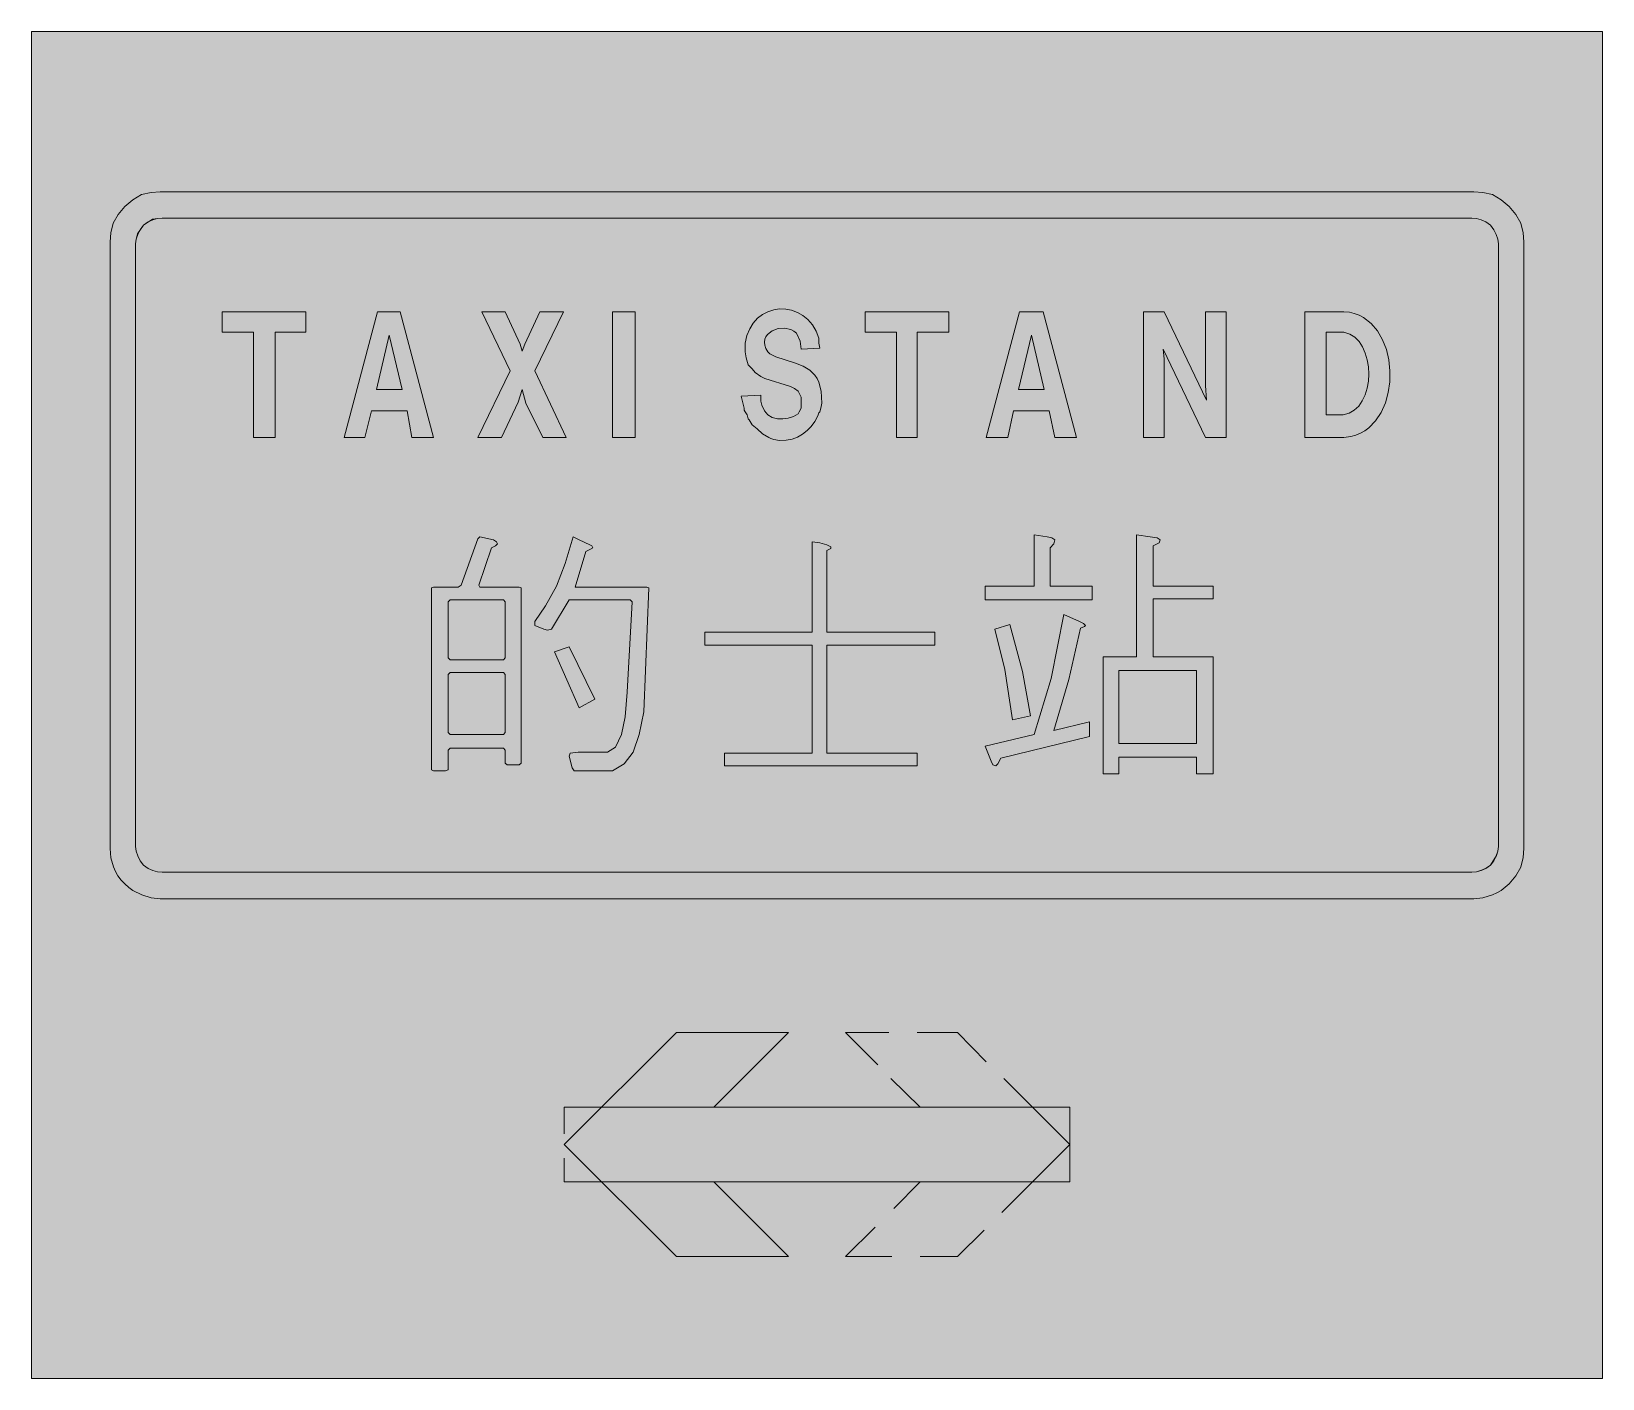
# Model space of a CAD drawing. Header units: metres. Extents: x 141 to 429, y 13 to 259.
import ezdxf

# ---------------------------------------------------------------- set-up
doc = ezdxf.new("R2010")
doc.units = ezdxf.units.M
for name, color, linetype, true_color in [('FILL_BLACK_000000', 7, 'Continuous', 0x000000), ('FILL_LIME_00FF00', 7, 'Continuous', 0x00ff00), ('FILL_WHITE_FFFFFF', 7, 'Continuous', 0xffffff), ('FILL_YELLOW_FFFF00', 7, 'Continuous', 0xffff00), ('STROKE_BLACK_000000', 7, 'Continuous', 0x000000)]:
    doc.layers.add(name, color=color, linetype=linetype, true_color=true_color)

msp = doc.modelspace()

# ---------------------------------------------------------------- hatches: boundary and pattern name
at = {"layer": 'FILL_BLACK_000000', "true_color": 0x000000}
h = msp.add_hatch(color=7, dxfattribs=at)
h.dxf.hatch_style = 1
h.paths.add_polyline_path([(279.72, 76.14), (266.04, 62.46), (331.2, 62.46), (331.2, 48.78), (266.04, 48.78), (279.72, 35.1), (259.2, 35.1), (238.68, 55.62), (259.2, 76.14), (279.72, 76.14)])
at = {"layer": 'FILL_LIME_00FF00', "true_color": 0x00ff00}
h = msp.add_hatch(color=7, dxfattribs=at)
h.dxf.hatch_style = 1
h.paths.add_polyline_path([(404.82, 225.18), (405.66, 225.11), (406.53, 224.89), (407.4, 224.5), (408.24, 223.92), (408.84, 223.08), (409.3, 222.21), (409.58, 221.34), (409.68, 220.5), (409.68, 110.16), (409.57, 109.35), (409.32, 108.54), (408.24, 106.74), (407.43, 106.22), (406.62, 105.84), (405.65, 105.53), (404.82, 105.48), (165.06, 105.48), (164.22, 105.55), (163.35, 105.77), (162.48, 106.16), (161.64, 106.74), (161.04, 107.58), (160.58, 108.45), (160.3, 109.32), (160.2, 110.16), (160.2, 220.5), (160.31, 221.33), (160.56, 222.3), (161.64, 223.92), (163.26, 225), (164.23, 225.16), (165.06, 225.18), (404.82, 225.18)])
at = {"layer": 'FILL_WHITE_FFFFFF', "true_color": 0xffffff}
h = msp.add_hatch(color=7, dxfattribs=at)
h.dxf.hatch_style = 1
h.paths.add_polyline_path([(406.82, 229.91), (408.6, 229.5), (410.2, 228.56), (411.66, 227.34), (412.88, 225.88), (413.82, 224.28), (414.23, 222.5), (414.36, 220.86), (414.36, 109.8), (414.23, 108.16), (413.82, 106.38), (412.88, 104.78), (411.66, 103.32), (410.2, 102.13), (409.41, 101.67), (408.6, 101.34), (406.82, 100.78), (405.18, 100.62), (164.7, 100.62), (163.03, 100.79), (161.33, 101.3), (159.69, 102.14), (158.93, 102.69), (158.22, 103.32), (157.54, 104.03), (156.96, 104.79), (156.5, 105.59), (156.13, 106.43), (155.66, 108.13), (155.52, 109.8), (155.52, 220.86), (155.66, 222.5), (156.06, 224.28), (157.01, 225.88), (158.22, 227.34), (159.68, 228.56), (161.28, 229.5), (163.06, 229.91), (164.7, 230.04), (405.18, 230.04), (406.82, 229.91)])
h.paths.add_polyline_path([(163.35, 224.89), (162.48, 224.5), (161.64, 223.92), (161.04, 223.08), (160.58, 222.21), (160.3, 221.34), (160.2, 220.5), (160.2, 110.16), (160.3, 109.32), (160.58, 108.45), (161.04, 107.58), (161.64, 106.74), (162.48, 106.16), (163.35, 105.77), (164.22, 105.55), (165.06, 105.48), (404.82, 105.48), (405.66, 105.55), (406.53, 105.77), (407.4, 106.16), (408.24, 106.74), (408.84, 107.58), (409.3, 108.45), (409.58, 109.32), (409.68, 110.16), (409.68, 220.5), (409.58, 221.34), (409.3, 222.21), (408.84, 223.08), (408.24, 223.92), (407.4, 224.5), (406.53, 224.89), (405.66, 225.11), (404.82, 225.18), (165.06, 225.18), (164.22, 225.11), (163.35, 224.89)], flags=16)
h = msp.add_hatch(color=7, dxfattribs=at)
h.dxf.hatch_style = 1
h.paths.add_polyline_path([(191.34, 208.08), (191.34, 204.3), (185.76, 204.3), (185.76, 185.04), (181.8, 185.04), (181.8, 204.3), (176.04, 204.3), (176.04, 208.08), (191.34, 208.08)])
h = msp.add_hatch(color=7, dxfattribs=at)
h.dxf.hatch_style = 1
h.paths.add_polyline_path([(208.62, 208.08), (214.74, 185.04), (210.78, 185.04), (209.88, 189.9), (203.4, 189.9), (202.14, 185.04), (198.36, 185.04), (204.48, 208.08), (208.62, 208.08)])
h.paths.add_polyline_path([(208.98, 193.86), (206.64, 203.76), (204.3, 193.86), (208.98, 193.86)], flags=16)
h = msp.add_hatch(color=7, dxfattribs=at)
h.dxf.hatch_style = 1
h.paths.add_polyline_path([(228.78, 197.28), (223.56, 208.08), (227.88, 208.08), (230.58, 202.14), (230.94, 200.88), (231.48, 202.14), (234.18, 208.08), (238.5, 208.08), (233.28, 197.28), (239.04, 185.04), (234.72, 185.04), (231.66, 191.34), (230.94, 193.86), (230.22, 191.52), (227.16, 185.04), (222.84, 185.04), (228.78, 197.28)])
h = msp.add_hatch(color=7, dxfattribs=at)
h.dxf.hatch_style = 1
h.paths.add_polyline_path([(251.64, 208.08), (251.64, 185.04), (247.5, 185.04), (247.5, 208.08), (251.64, 208.08)])
h = msp.add_hatch(color=7, dxfattribs=at)
h.dxf.hatch_style = 1
h.paths.add_polyline_path([(274.68, 192.78), (274.68, 191.7), (274.86, 190.98), (275.3, 189.95), (275.94, 189.21), (276.75, 188.73), (277.68, 188.48), (278.66, 188.44), (279.67, 188.59), (280.63, 188.9), (281.52, 189.36), (281.7, 189.72), (282.06, 190.44), (282.06, 192.42), (281.52, 193.5), (280.8, 194.04), (280.08, 194.4), (275.4, 195.84), (274.68, 196.2), (273.6, 196.92), (273.06, 197.64), (272.34, 198.36), (271.98, 199.62), (271.8, 200.7), (271.8, 202.32), (272.12, 203.72), (272.62, 204.95), (273.28, 205.99), (274.07, 206.87), (274.97, 207.56), (275.96, 208.08), (277.01, 208.42), (278.1, 208.58), (279.21, 208.55), (280.3, 208.34), (281.36, 207.95), (282.36, 207.38), (283.28, 206.62), (284.09, 205.67), (284.77, 204.54), (285.3, 203.22), (285.3, 202.32), (285.48, 201.42), (282.06, 201.24), (281.88, 202.68), (281.16, 204.12), (280.69, 204.51), (280.17, 204.79), (279.02, 205.07), (277.83, 204.99), (276.75, 204.59), (275.89, 203.93), (275.58, 203.5), (275.38, 203.03), (275.3, 202.51), (275.36, 201.94), (275.56, 201.34), (275.94, 200.7), (276.3, 200.34), (277.38, 199.8), (280.98, 198.67), (282.43, 198.09), (283.62, 197.38), (284.57, 196.44), (284.94, 195.86), (285.26, 195.19), (285.68, 193.52), (285.84, 191.34), (285.66, 190.44), (285.48, 189.72), (285.3, 189.54), (285.12, 189), (284.53, 187.99), (283.87, 187.09), (283.13, 186.31), (282.31, 185.65), (281.4, 185.13), (280.4, 184.76), (279.3, 184.54), (278.1, 184.5), (277.02, 184.68), (276.48, 184.86), (276.12, 185.04), (274.95, 185.7), (273.96, 186.66), (273.06, 187.38), (272.52, 188.28), (272.34, 188.46), (272.16, 189.18), (271.8, 189.72), (271.62, 190.08), (271.62, 190.44), (271.08, 192.6), (274.68, 192.78)])
h = msp.add_hatch(color=7, dxfattribs=at)
h.dxf.hatch_style = 1
h.paths.add_polyline_path([(309.06, 208.08), (309.06, 204.3), (303.3, 204.3), (303.3, 185.04), (299.52, 185.04), (299.52, 204.3), (293.76, 204.3), (293.76, 208.08), (309.06, 208.08)])
h = msp.add_hatch(color=7, dxfattribs=at)
h.dxf.hatch_style = 1
h.paths.add_polyline_path([(326.34, 208.08), (332.46, 185.04), (328.5, 185.04), (327.42, 189.9), (320.94, 189.9), (319.86, 185.04), (315.9, 185.04), (322.02, 208.08), (326.34, 208.08)])
h.paths.add_polyline_path([(326.52, 193.86), (324.18, 203.76), (321.84, 193.86), (326.52, 193.86)], flags=16)
h = msp.add_hatch(color=7, dxfattribs=at)
h.dxf.hatch_style = 1
h.paths.add_polyline_path([(348.48, 208.08), (356.22, 191.88), (356.04, 194.58), (356.04, 208.08), (359.82, 208.08), (359.82, 185.04), (356.04, 185.04), (348.3, 201.24), (348.48, 199.44), (348.48, 185.04), (344.7, 185.04), (344.7, 208.08), (348.48, 208.08)])
h = msp.add_hatch(color=7, dxfattribs=at)
h.dxf.hatch_style = 1
h.paths.add_polyline_path([(374.22, 208.08), (381.42, 208.08), (382.4, 207.97), (383.31, 207.74), (384.17, 207.42), (384.97, 207.01), (386.38, 205.93), (387.56, 204.55), (388.49, 202.95), (389.18, 201.16), (389.63, 199.24), (389.83, 197.25), (389.79, 195.24), (389.51, 193.26), (388.99, 191.38), (388.22, 189.64), (387.2, 188.1), (385.94, 186.81), (385.22, 186.28), (384.43, 185.84), (383.59, 185.48), (382.68, 185.22), (381.42, 185.04), (374.22, 185.04), (374.22, 208.08)])
h.paths.add_polyline_path([(378.18, 189.18), (381.24, 189.18), (382.34, 189.48), (383.3, 190.03), (384.11, 190.8), (384.77, 191.75), (385.29, 192.85), (385.65, 194.06), (385.88, 195.35), (385.95, 196.67), (385.89, 197.99), (385.68, 199.28), (385.32, 200.5), (384.82, 201.62), (384.19, 202.59), (383.4, 203.39), (382.48, 203.97), (381.42, 204.3), (381.24, 204.3), (378.18, 204.3), (378.18, 189.18)], flags=16)
h = msp.add_hatch(color=7, dxfattribs=at)
h.dxf.hatch_style = 1
h.paths.add_polyline_path([(227.52, 128.16), (217.8, 128.16), (217.44, 127.8), (217.44, 124.2), (216.9, 124.02), (214.74, 124.02), (214.38, 124.2), (214.38, 157.5), (214.74, 157.68), (219.24, 157.68), (219.78, 158.04), (222.84, 166.5), (223.2, 166.86), (225.72, 166.32), (226.26, 165.96), (226.44, 165.6), (226.08, 165.24), (225.36, 164.88), (223.02, 158.04), (223.2, 157.68), (230.4, 157.68), (230.76, 157.5), (230.76, 125.46), (230.4, 125.1), (228.24, 125.1), (227.88, 125.46), (227.88, 127.8), (227.52, 128.16)])
h.paths.add_polyline_path([(217.8, 142.02), (217.44, 141.66), (217.44, 131.04), (217.8, 130.68), (227.52, 130.68), (227.88, 131.04), (227.88, 141.66), (227.52, 142.02), (217.8, 142.02)], flags=16)
h.paths.add_polyline_path([(227.88, 144.72), (227.88, 154.98), (227.52, 155.34), (217.8, 155.34), (217.44, 154.98), (217.44, 144.72), (217.8, 144.36), (227.52, 144.36), (227.88, 144.72)], flags=16)
h = msp.add_hatch(color=7, dxfattribs=at)
h.dxf.hatch_style = 1
h.paths.add_polyline_path([(246.6, 127.44), (248.04, 128.34), (249.12, 130.68), (249.84, 133.92), (250.2, 138.42), (251.1, 154.98), (250.74, 155.34), (239.58, 155.34), (236.34, 149.94), (235.62, 149.76), (234.9, 149.94), (233.28, 150.66), (233.28, 151.38), (235.26, 154.26), (237.24, 157.86), (238.86, 162), (240.3, 166.86), (241.38, 166.32), (243.36, 165.42), (243.72, 165.24), (243.9, 164.88), (243.36, 164.52), (242.64, 164.16), (240.66, 157.68), (253.8, 157.68), (254.16, 157.5), (253.26, 134.82), (252.36, 130.68), (251.28, 127.44), (249.66, 125.28), (247.5, 124.02), (240.48, 124.02), (240.12, 124.56), (239.58, 126.72), (239.76, 127.26), (241.2, 127.44), (246.6, 127.44)])
h = msp.add_hatch(color=7, dxfattribs=at)
h.dxf.hatch_style = 1
h.paths.add_polyline_path([(327.6, 157.86), (335.34, 157.86), (335.34, 155.34), (315.72, 155.34), (315.72, 157.86), (324.72, 157.86), (324.72, 167.22), (327.06, 166.86), (327.96, 166.68), (328.5, 166.32), (328.32, 165.6), (327.6, 164.88), (327.6, 157.86)])
h = msp.add_hatch(color=7, dxfattribs=at)
h.dxf.hatch_style = 1
h.paths.add_polyline_path([(343.44, 167.22), (345.96, 166.86), (347.22, 166.68), (347.76, 166.32), (347.58, 165.78), (346.5, 165.24), (346.5, 157.86), (357.48, 157.86), (357.48, 155.52), (346.5, 155.52), (346.5, 144.9), (357.48, 144.9), (357.48, 123.48), (354.42, 123.48), (354.42, 126.54), (340.2, 126.54), (340.2, 123.48), (337.32, 123.48), (337.32, 144.9), (343.44, 144.9), (343.44, 167.22)])
h.paths.add_polyline_path([(354.42, 142.38), (340.2, 142.38), (340.2, 129.06), (354.42, 129.06), (354.42, 142.38)], flags=16)
h = msp.add_hatch(color=7, dxfattribs=at)
h.dxf.hatch_style = 1
h.paths.add_polyline_path([(264.42, 149.4), (284.04, 149.4), (284.04, 165.96), (285.48, 165.78), (286.74, 165.42), (287.46, 165.06), (287.46, 164.7), (286.74, 164.34), (286.74, 149.4), (306.54, 149.4), (306.54, 147.06), (286.74, 147.06), (286.74, 127.26), (303.3, 127.26), (303.3, 124.92), (268.02, 124.92), (268.02, 127.26), (284.04, 127.26), (284.04, 147.06), (264.42, 147.06), (264.42, 149.4)])
h = msp.add_hatch(color=7, dxfattribs=at)
h.dxf.hatch_style = 1
h.paths.add_polyline_path([(334.8, 130.32), (318.6, 126.36), (318.06, 125.28), (317.7, 124.92), (317.16, 125.1), (316.8, 125.82), (315.72, 128.52), (324.72, 130.68), (327.78, 140.94), (330.12, 152.64), (333, 151.38), (333.72, 151.02), (334.08, 150.66), (333.9, 150.48), (333.18, 150.12), (331.02, 140.76), (328.32, 131.4), (334.8, 133.02), (334.8, 130.32)])
h = msp.add_hatch(color=7, dxfattribs=at)
h.dxf.hatch_style = 1
h.paths.add_polyline_path([(317.52, 149.94), (320.22, 150.84), (322.56, 142.2), (324, 134.1), (320.76, 133.38), (319.32, 142.56), (317.52, 149.94)])
h = msp.add_hatch(color=7, dxfattribs=at)
h.dxf.hatch_style = 1
h.paths.add_polyline_path([(244.26, 137.16), (241.38, 135.54), (236.88, 145.8), (239.58, 146.7), (244.26, 137.16)])
at = {"layer": 'FILL_YELLOW_FFFF00', "true_color": 0xffff00}
h = msp.add_hatch(color=7, dxfattribs=at)
h.dxf.hatch_style = 1
h.paths.add_polyline_path([(428.76, 259.38), (428.76, 12.78), (141.12, 12.78), (141.12, 109.08), (141.12, 259.38), (428.76, 259.38)])

# ---------------------------------------------------------------- linework, layer by layer
at = {"layer": 'FILL_BLACK_000000', "lineweight": 0, "true_color": 0x000000}
msp.add_lwpolyline([(279.72, 76.14), (266.04, 62.46), (331.2, 62.46), (331.2, 48.78), (266.04, 48.78), (279.72, 35.1), (259.2, 35.1), (238.68, 55.62), (259.2, 76.14)], close=True, dxfattribs=at)
at = {"layer": 'FILL_LIME_00FF00', "lineweight": 0, "true_color": 0x00ff00}
msp.add_lwpolyline([(404.82, 225.18), (405.66, 225.11), (406.53, 224.89), (407.4, 224.5), (408.24, 223.92), (408.84, 223.08), (409.3, 222.21), (409.58, 221.34), (409.68, 220.5), (409.68, 110.16), (409.57, 109.35), (409.32, 108.54), (408.24, 106.74), (407.43, 106.22), (406.62, 105.84), (405.65, 105.53), (404.82, 105.48), (165.06, 105.48), (164.22, 105.55), (163.35, 105.77), (162.48, 106.16), (161.64, 106.74), (161.04, 107.58), (160.58, 108.45), (160.3, 109.32), (160.2, 110.16), (160.2, 220.5), (160.31, 221.33), (160.56, 222.3), (161.64, 223.92), (163.26, 225), (164.23, 225.16), (165.06, 225.18)], close=True, dxfattribs=at)
at = {"layer": 'FILL_WHITE_FFFFFF', "lineweight": 0, "true_color": 0xffff00}
for points in [[(406.82, 229.91), (408.6, 229.5), (410.2, 228.56), (411.66, 227.34), (412.88, 225.88), (413.82, 224.28), (414.23, 222.5), (414.36, 220.86), (414.36, 109.8), (414.23, 108.16), (413.82, 106.38), (412.88, 104.78), (411.66, 103.32), (410.2, 102.13), (409.41, 101.67), (408.6, 101.34), (406.82, 100.78), (405.18, 100.62), (164.7, 100.62), (163.03, 100.79), (161.33, 101.3), (159.69, 102.14), (158.93, 102.69), (158.22, 103.32), (157.54, 104.03), (156.96, 104.79), (156.5, 105.59), (156.13, 106.43), (155.66, 108.13), (155.52, 109.8), (155.52, 220.86), (155.66, 222.5), (156.06, 224.28), (157.01, 225.88), (158.22, 227.34), (159.68, 228.56), (161.28, 229.5), (163.06, 229.91), (164.7, 230.04), (405.18, 230.04)], [(163.35, 224.89), (162.48, 224.5), (161.64, 223.92), (161.04, 223.08), (160.58, 222.21), (160.3, 221.34), (160.2, 220.5), (160.2, 110.16), (160.3, 109.32), (160.58, 108.45), (161.04, 107.58), (161.64, 106.74), (162.48, 106.16), (163.35, 105.77), (164.22, 105.55), (165.06, 105.48), (404.82, 105.48), (405.66, 105.55), (406.53, 105.77), (407.4, 106.16), (408.24, 106.74), (408.84, 107.58), (409.3, 108.45), (409.58, 109.32), (409.68, 110.16), (409.68, 220.5), (409.58, 221.34), (409.3, 222.21), (408.84, 223.08), (408.24, 223.92), (407.4, 224.5), (406.53, 224.89), (405.66, 225.11), (404.82, 225.18), (165.06, 225.18), (164.22, 225.11)]]:
    msp.add_lwpolyline(points, close=True, dxfattribs=at)
at = {"layer": 'FILL_WHITE_FFFFFF', "lineweight": 0, "true_color": 0xffffff}
for points in [[(191.34, 208.08), (191.34, 204.3), (185.76, 204.3), (185.76, 185.04), (181.8, 185.04), (181.8, 204.3), (176.04, 204.3), (176.04, 208.08)], [(208.62, 208.08), (214.74, 185.04), (210.78, 185.04), (209.88, 189.9), (203.4, 189.9), (202.14, 185.04), (198.36, 185.04), (204.48, 208.08)], [(228.78, 197.28), (223.56, 208.08), (227.88, 208.08), (230.58, 202.14), (230.94, 200.88), (231.48, 202.14), (234.18, 208.08), (238.5, 208.08), (233.28, 197.28), (239.04, 185.04), (234.72, 185.04), (231.66, 191.34), (230.94, 193.86), (230.22, 191.52), (227.16, 185.04), (222.84, 185.04)], [(251.64, 208.08), (251.64, 185.04), (247.5, 185.04), (247.5, 208.08)], [(274.68, 192.78), (274.68, 191.7), (274.86, 190.98), (275.3, 189.95), (275.94, 189.21), (276.75, 188.73), (277.68, 188.48), (278.66, 188.44), (279.67, 188.59), (280.63, 188.9), (281.52, 189.36), (281.7, 189.72), (282.06, 190.44), (282.06, 192.42), (281.52, 193.5), (280.8, 194.04), (280.08, 194.4), (275.4, 195.84), (274.68, 196.2), (273.6, 196.92), (273.06, 197.64), (272.34, 198.36), (271.98, 199.62), (271.8, 200.7), (271.8, 202.32), (272.12, 203.72), (272.62, 204.95), (273.28, 205.99), (274.07, 206.87), (274.97, 207.56), (275.96, 208.08), (277.01, 208.42), (278.1, 208.58), (279.21, 208.55), (280.3, 208.34), (281.36, 207.95), (282.36, 207.38), (283.28, 206.62), (284.09, 205.67), (284.77, 204.54), (285.3, 203.22), (285.3, 202.32), (285.48, 201.42), (282.06, 201.24), (281.88, 202.68), (281.16, 204.12), (280.69, 204.51), (280.17, 204.79), (279.02, 205.07), (277.83, 204.99), (276.75, 204.59), (275.89, 203.93), (275.58, 203.5), (275.38, 203.03), (275.3, 202.51), (275.36, 201.94), (275.56, 201.34), (275.94, 200.7), (276.3, 200.34), (277.38, 199.8), (280.98, 198.67), (282.43, 198.09), (283.62, 197.38), (284.57, 196.44), (284.94, 195.86), (285.26, 195.19), (285.68, 193.52), (285.84, 191.34), (285.66, 190.44), (285.48, 189.72), (285.3, 189.54), (285.12, 189), (284.53, 187.99), (283.87, 187.09), (283.13, 186.31), (282.31, 185.65), (281.4, 185.13), (280.4, 184.76), (279.3, 184.54), (278.1, 184.5), (277.02, 184.68), (276.48, 184.86), (276.12, 185.04), (274.95, 185.7), (273.96, 186.66), (273.06, 187.38), (272.52, 188.28), (272.34, 188.46), (272.16, 189.18), (271.8, 189.72), (271.62, 190.08), (271.62, 190.44), (271.08, 192.6)], [(309.06, 208.08), (309.06, 204.3), (303.3, 204.3), (303.3, 185.04), (299.52, 185.04), (299.52, 204.3), (293.76, 204.3), (293.76, 208.08)], [(326.34, 208.08), (332.46, 185.04), (328.5, 185.04), (327.42, 189.9), (320.94, 189.9), (319.86, 185.04), (315.9, 185.04), (322.02, 208.08)], [(348.48, 208.08), (356.22, 191.88), (356.04, 194.58), (356.04, 208.08), (359.82, 208.08), (359.82, 185.04), (356.04, 185.04), (348.3, 201.24), (348.48, 199.44), (348.48, 185.04), (344.7, 185.04), (344.7, 208.08)], [(374.22, 208.08), (381.42, 208.08), (382.4, 207.97), (383.31, 207.74), (384.17, 207.42), (384.97, 207.01), (386.38, 205.93), (387.56, 204.55), (388.49, 202.95), (389.18, 201.16), (389.63, 199.24), (389.83, 197.25), (389.79, 195.24), (389.51, 193.26), (388.99, 191.38), (388.22, 189.64), (387.2, 188.1), (385.94, 186.81), (385.22, 186.28), (384.43, 185.84), (383.59, 185.48), (382.68, 185.22), (381.42, 185.04), (374.22, 185.04)], [(378.18, 189.18), (381.24, 189.18), (382.34, 189.48), (383.3, 190.03), (384.11, 190.8), (384.77, 191.75), (385.29, 192.85), (385.65, 194.06), (385.88, 195.35), (385.95, 196.67), (385.89, 197.99), (385.68, 199.28), (385.32, 200.5), (384.82, 201.62), (384.19, 202.59), (383.4, 203.39), (382.48, 203.97), (381.42, 204.3), (381.24, 204.3), (378.18, 204.3)], [(208.98, 193.86), (206.64, 203.76), (204.3, 193.86)], [(326.52, 193.86), (324.18, 203.76), (321.84, 193.86)], [(227.52, 128.16), (217.8, 128.16), (217.44, 127.8), (217.44, 124.2), (216.9, 124.02), (214.74, 124.02), (214.38, 124.2), (214.38, 157.5), (214.74, 157.68), (219.24, 157.68), (219.78, 158.04), (222.84, 166.5), (223.2, 166.86), (225.72, 166.32), (226.26, 165.96), (226.44, 165.6), (226.08, 165.24), (225.36, 164.88), (223.02, 158.04), (223.2, 157.68), (230.4, 157.68), (230.76, 157.5), (230.76, 125.46), (230.4, 125.1), (228.24, 125.1), (227.88, 125.46), (227.88, 127.8)], [(246.6, 127.44), (248.04, 128.34), (249.12, 130.68), (249.84, 133.92), (250.2, 138.42), (251.1, 154.98), (250.74, 155.34), (239.58, 155.34), (236.34, 149.94), (235.62, 149.76), (234.9, 149.94), (233.28, 150.66), (233.28, 151.38), (235.26, 154.26), (237.24, 157.86), (238.86, 162), (240.3, 166.86), (241.38, 166.32), (243.36, 165.42), (243.72, 165.24), (243.9, 164.88), (243.36, 164.52), (242.64, 164.16), (240.66, 157.68), (253.8, 157.68), (254.16, 157.5), (253.26, 134.82), (252.36, 130.68), (251.28, 127.44), (249.66, 125.28), (247.5, 124.02), (240.48, 124.02), (240.12, 124.56), (239.58, 126.72), (239.76, 127.26), (241.2, 127.44)], [(327.6, 157.86), (335.34, 157.86), (335.34, 155.34), (315.72, 155.34), (315.72, 157.86), (324.72, 157.86), (324.72, 167.22), (327.06, 166.86), (327.96, 166.68), (328.5, 166.32), (328.32, 165.6), (327.6, 164.88)], [(343.44, 167.22), (345.96, 166.86), (347.22, 166.68), (347.76, 166.32), (347.58, 165.78), (346.5, 165.24), (346.5, 157.86), (357.48, 157.86), (357.48, 155.52), (346.5, 155.52), (346.5, 144.9), (357.48, 144.9), (357.48, 123.48), (354.42, 123.48), (354.42, 126.54), (340.2, 126.54), (340.2, 123.48), (337.32, 123.48), (337.32, 144.9), (343.44, 144.9)], [(264.42, 149.4), (284.04, 149.4), (284.04, 165.96), (285.48, 165.78), (286.74, 165.42), (287.46, 165.06), (287.46, 164.7), (286.74, 164.34), (286.74, 149.4), (306.54, 149.4), (306.54, 147.06), (286.74, 147.06), (286.74, 127.26), (303.3, 127.26), (303.3, 124.92), (268.02, 124.92), (268.02, 127.26), (284.04, 127.26), (284.04, 147.06), (264.42, 147.06)], [(227.88, 144.72), (227.88, 154.98), (227.52, 155.34), (217.8, 155.34), (217.44, 154.98), (217.44, 144.72), (217.8, 144.36), (227.52, 144.36)], [(334.8, 130.32), (318.6, 126.36), (318.06, 125.28), (317.7, 124.92), (317.16, 125.1), (316.8, 125.82), (315.72, 128.52), (324.72, 130.68), (327.78, 140.94), (330.12, 152.64), (333, 151.38), (333.72, 151.02), (334.08, 150.66), (333.9, 150.48), (333.18, 150.12), (331.02, 140.76), (328.32, 131.4), (334.8, 133.02)], [(317.52, 149.94), (320.22, 150.84), (322.56, 142.2), (324, 134.1), (320.76, 133.38), (319.32, 142.56)], [(244.26, 137.16), (241.38, 135.54), (236.88, 145.8), (239.58, 146.7)], [(217.8, 142.02), (217.44, 141.66), (217.44, 131.04), (217.8, 130.68), (227.52, 130.68), (227.88, 131.04), (227.88, 141.66), (227.52, 142.02)], [(354.42, 142.38), (340.2, 142.38), (340.2, 129.06), (354.42, 129.06)]]:
    msp.add_lwpolyline(points, close=True, dxfattribs=at)
at = {"layer": 'FILL_YELLOW_FFFF00', "lineweight": 0, "true_color": 0xffff00}
msp.add_lwpolyline([(428.76, 259.38), (428.76, 12.78), (141.12, 12.78), (141.12, 109.08), (141.12, 259.38)], close=True, dxfattribs=at)
at = {"layer": 'STROKE_BLACK_000000', "lineweight": 0, "true_color": 0x000000}
for points in [[(290.1601, 76.14), (296.1001, 70.2)], [(298.0802, 76.14), (290.1602, 76.14)], [(310.6802, 76.14), (303.3002, 76.14)], [(315.9002, 70.7401), (310.6802, 76.1401)], [(298.4402, 67.6801), (303.8402, 62.4601)], [(331.2002, 55.6202), (319.1402, 67.6802)], [(238.6802, 62.4601), (238.6802, 57.6001)], [(303.8403, 62.4601), (238.6803, 62.4601)], [(318.7801, 43.2), (331.2001, 55.62)], [(238.6802, 53.1), (238.6802, 48.78)], [(238.6802, 48.7801), (303.8402, 48.7801)], [(303.8401, 48.78), (298.9801, 43.92)], [(295.56, 40.5), (290.16, 35.1)], [(310.6802, 35.1), (315.5402, 39.96)], [(290.1601, 35.1), (298.6201, 35.1)], [(303.8401, 35.1), (310.6801, 35.1)]]:
    msp.add_lwpolyline(points, dxfattribs=at)

doc.saveas('drawing.dxf')
